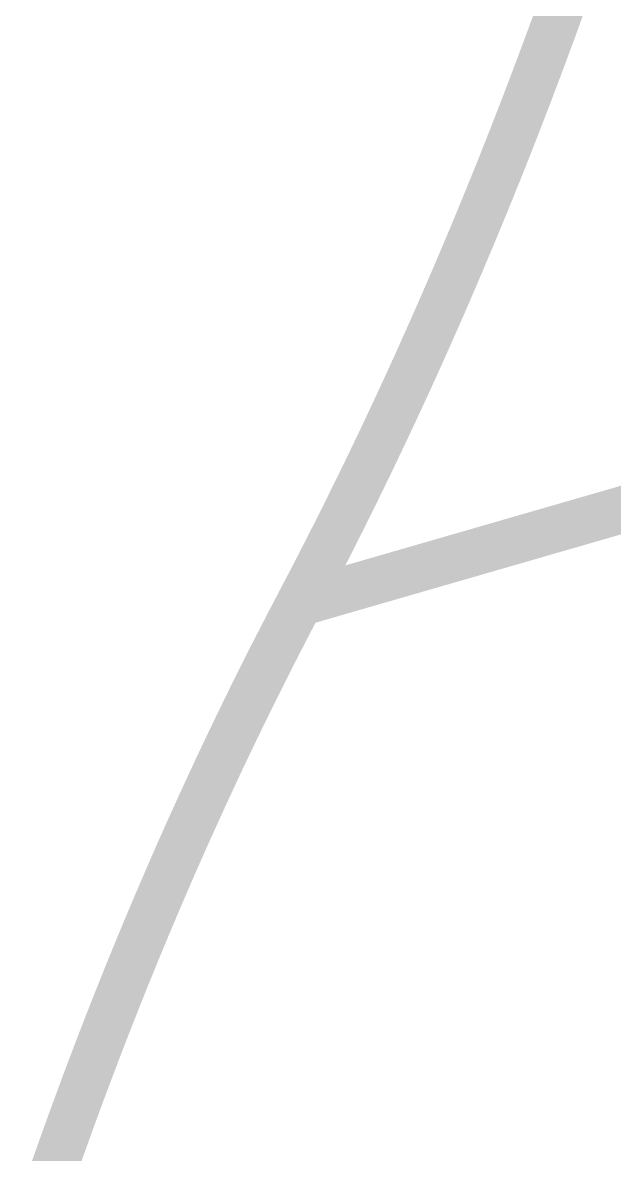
# Model space of a CAD drawing. Header units: millimetres. Extents: x 235 to 830, y 272 to 692.
# Drawn here: x 625.9157 to 626.0765, y 335.1575 to 335.4647 of the extents above; entities that cross this region are included whole.
import ezdxf

# ---------------------------------------------------------------- set-up
doc = ezdxf.new("R2010")
doc.units = ezdxf.units.MM
doc.layers.add('Mechanical1', color=6, linetype='Continuous')

msp = doc.modelspace()

# ---------------------------------------------------------------- linework, layer by layer
at = {"layer": 'Mechanical1', "const_width": 0.0127}
for points in [[(625.99096, 335.30716), (634.03316, 337.63058)], [(626.06003, 335.46343), (626.06352, 335.47309)], [(626.05645, 335.45379), (626.06003, 335.46343)], [(626.05281, 335.44418), (626.05645, 335.45379)], [(626.0491, 335.4346), (626.05281, 335.44418)], [(626.04532, 335.42505), (626.0491, 335.4346)], [(626.04146, 335.41553), (626.04532, 335.42505)], [(626.03753, 335.40604), (626.04146, 335.41553)], [(626.03353, 335.39659), (626.03753, 335.40604)], [(626.02992, 335.38825), (626.03353, 335.39659)], [(626.02674, 335.38103), (626.02992, 335.38825)], [(626.02352, 335.37382), (626.02674, 335.38103)], [(626.02025, 335.36663), (626.02352, 335.37382)], [(626.01693, 335.35947), (626.02025, 335.36663)], [(626.01357, 335.35233), (626.01693, 335.35947)], [(626.00999, 335.34485), (626.01357, 335.35233)], [(626.00636, 335.3374), (626.00999, 335.34485)], [(626.00268, 335.32997), (626.00636, 335.3374)], [(625.99895, 335.32258), (626.00268, 335.32997)], [(625.99516, 335.3152), (625.99895, 335.32258)], [(625.99096, 335.30716), (625.99516, 335.3152)], [(625.98804, 335.30159), (625.99096, 335.30716)], [(625.98324, 335.29227), (625.98804, 335.30159)], [(625.97854, 335.2829), (625.98324, 335.29227)], [(625.97394, 335.27348), (625.97854, 335.2829)], [(625.96942, 335.26402), (625.97394, 335.27348)], [(625.965, 335.25451), (625.96942, 335.26402)], [(625.96066, 335.24496), (625.965, 335.25451)], [(625.95641, 335.23537), (625.96066, 335.24496)], [(625.95226, 335.22573), (625.95641, 335.23537)], [(625.94818, 335.21605), (625.95226, 335.22573)], [(625.9442, 335.20634), (625.94818, 335.21605)], [(625.9403, 335.19658), (625.9442, 335.20634)], [(625.93649, 335.18679), (625.9403, 335.19658)], [(625.93276, 335.17696), (625.93649, 335.18679)], [(625.92912, 335.1671), (625.93276, 335.17696)], [(625.92556, 335.1572), (625.92912, 335.1671)], [(625.92209, 335.14727), (625.92556, 335.1572)]]:
    msp.add_lwpolyline(points, dxfattribs=at)
at = {"layer": 'Mechanical1', "const_width": 0.00635}
for points in [[(626.05685, 335.46343, 1), (626.0632, 335.46343, 1)], [(626.05685, 335.46343, 1), (626.0632, 335.46343, 1)], [(626.05328, 335.45379, 1), (626.05963, 335.45379, 1)], [(626.05328, 335.45379, 1), (626.05963, 335.45379, 1)], [(626.04964, 335.44418, 1), (626.05599, 335.44418, 1)], [(626.04964, 335.44418, 1), (626.05599, 335.44418, 1)], [(626.04593, 335.4346, 1), (626.05228, 335.4346, 1)], [(626.04593, 335.4346, 1), (626.05228, 335.4346, 1)], [(626.04214, 335.42505, 1), (626.04849, 335.42505, 1)], [(626.04214, 335.42505, 1), (626.04849, 335.42505, 1)], [(626.03829, 335.41553, 1), (626.04464, 335.41553, 1)], [(626.03829, 335.41553, 1), (626.04464, 335.41553, 1)], [(626.03435, 335.40604, 1), (626.0407, 335.40604, 1)], [(626.03435, 335.40604, 1), (626.0407, 335.40604, 1)], [(626.03035, 335.39659, 1), (626.0367, 335.39659, 1)], [(626.03035, 335.39659, 1), (626.0367, 335.39659, 1)], [(626.02675, 335.38825, 1), (626.0331, 335.38825, 1)], [(626.02675, 335.38825, 1), (626.0331, 335.38825, 1)], [(626.02357, 335.38103, 1), (626.02992, 335.38103, 1)], [(626.02357, 335.38103, 1), (626.02992, 335.38103, 1)], [(626.02034, 335.37382, 1), (626.02669, 335.37382, 1)], [(626.02034, 335.37382, 1), (626.02669, 335.37382, 1)], [(626.01707, 335.36663, 1), (626.02342, 335.36663, 1)], [(626.01707, 335.36663, 1), (626.02342, 335.36663, 1)], [(626.01375, 335.35947, 1), (626.0201, 335.35947, 1)], [(626.01375, 335.35947, 1), (626.0201, 335.35947, 1)], [(626.01039, 335.35233, 1), (626.01674, 335.35233, 1)], [(626.01039, 335.35233, 1), (626.01674, 335.35233, 1)], [(626.00682, 335.34485, 1), (626.01317, 335.34485, 1)], [(626.00682, 335.34485, 1), (626.01317, 335.34485, 1)], [(626.00319, 335.3374, 1), (626.00954, 335.3374, 1)], [(626.00319, 335.3374, 1), (626.00954, 335.3374, 1)], [(625.9995, 335.32997, 1), (626.00585, 335.32997, 1)], [(625.9995, 335.32997, 1), (626.00585, 335.32997, 1)], [(625.99577, 335.32258, 1), (626.00212, 335.32258, 1)], [(625.99577, 335.32258, 1), (626.00212, 335.32258, 1)], [(625.99199, 335.3152, 1), (625.99834, 335.3152, 1)], [(625.99199, 335.3152, 1), (625.99834, 335.3152, 1)], [(625.98778, 335.30716, 1), (625.99413, 335.30716, 1)], [(625.98778, 335.30716, 1), (625.99413, 335.30716, 1)], [(625.98778, 335.30716, 1), (625.99413, 335.30716, 1)], [(625.98486, 335.30159, 1), (625.99121, 335.30159, 1)], [(625.98486, 335.30159, 1), (625.99121, 335.30159, 1)], [(625.98007, 335.29227, 1), (625.98642, 335.29227, 1)], [(625.98007, 335.29227, 1), (625.98642, 335.29227, 1)], [(625.97537, 335.2829, 1), (625.98172, 335.2829, 1)], [(625.97537, 335.2829, 1), (625.98172, 335.2829, 1)], [(625.97076, 335.27348, 1), (625.97711, 335.27348, 1)], [(625.97076, 335.27348, 1), (625.97711, 335.27348, 1)], [(625.96625, 335.26402, 1), (625.9726, 335.26402, 1)], [(625.96625, 335.26402, 1), (625.9726, 335.26402, 1)], [(625.96182, 335.25451, 1), (625.96817, 335.25451, 1)], [(625.96182, 335.25451, 1), (625.96817, 335.25451, 1)], [(625.95749, 335.24496, 1), (625.96384, 335.24496, 1)], [(625.95749, 335.24496, 1), (625.96384, 335.24496, 1)], [(625.95324, 335.23537, 1), (625.95959, 335.23537, 1)], [(625.95324, 335.23537, 1), (625.95959, 335.23537, 1)], [(625.94908, 335.22573, 1), (625.95543, 335.22573, 1)], [(625.94908, 335.22573, 1), (625.95543, 335.22573, 1)], [(625.94501, 335.21605, 1), (625.95136, 335.21605, 1)], [(625.94501, 335.21605, 1), (625.95136, 335.21605, 1)], [(625.94103, 335.20634, 1), (625.94738, 335.20634, 1)], [(625.94103, 335.20634, 1), (625.94738, 335.20634, 1)], [(625.93713, 335.19658, 1), (625.94348, 335.19658, 1)], [(625.93713, 335.19658, 1), (625.94348, 335.19658, 1)], [(625.93332, 335.18679, 1), (625.93967, 335.18679, 1)], [(625.93332, 335.18679, 1), (625.93967, 335.18679, 1)], [(625.92959, 335.17696, 1), (625.93594, 335.17696, 1)], [(625.92959, 335.17696, 1), (625.93594, 335.17696, 1)], [(625.92595, 335.1671, 1), (625.9323, 335.1671, 1)], [(625.92595, 335.1671, 1), (625.9323, 335.1671, 1)], [(625.92239, 335.1572, 1), (625.92874, 335.1572, 1)], [(625.92239, 335.1572, 1), (625.92874, 335.1572, 1)]]:
    msp.add_lwpolyline(points, format="xyb", close=True, dxfattribs=at)

doc.saveas('drawing.dxf')
